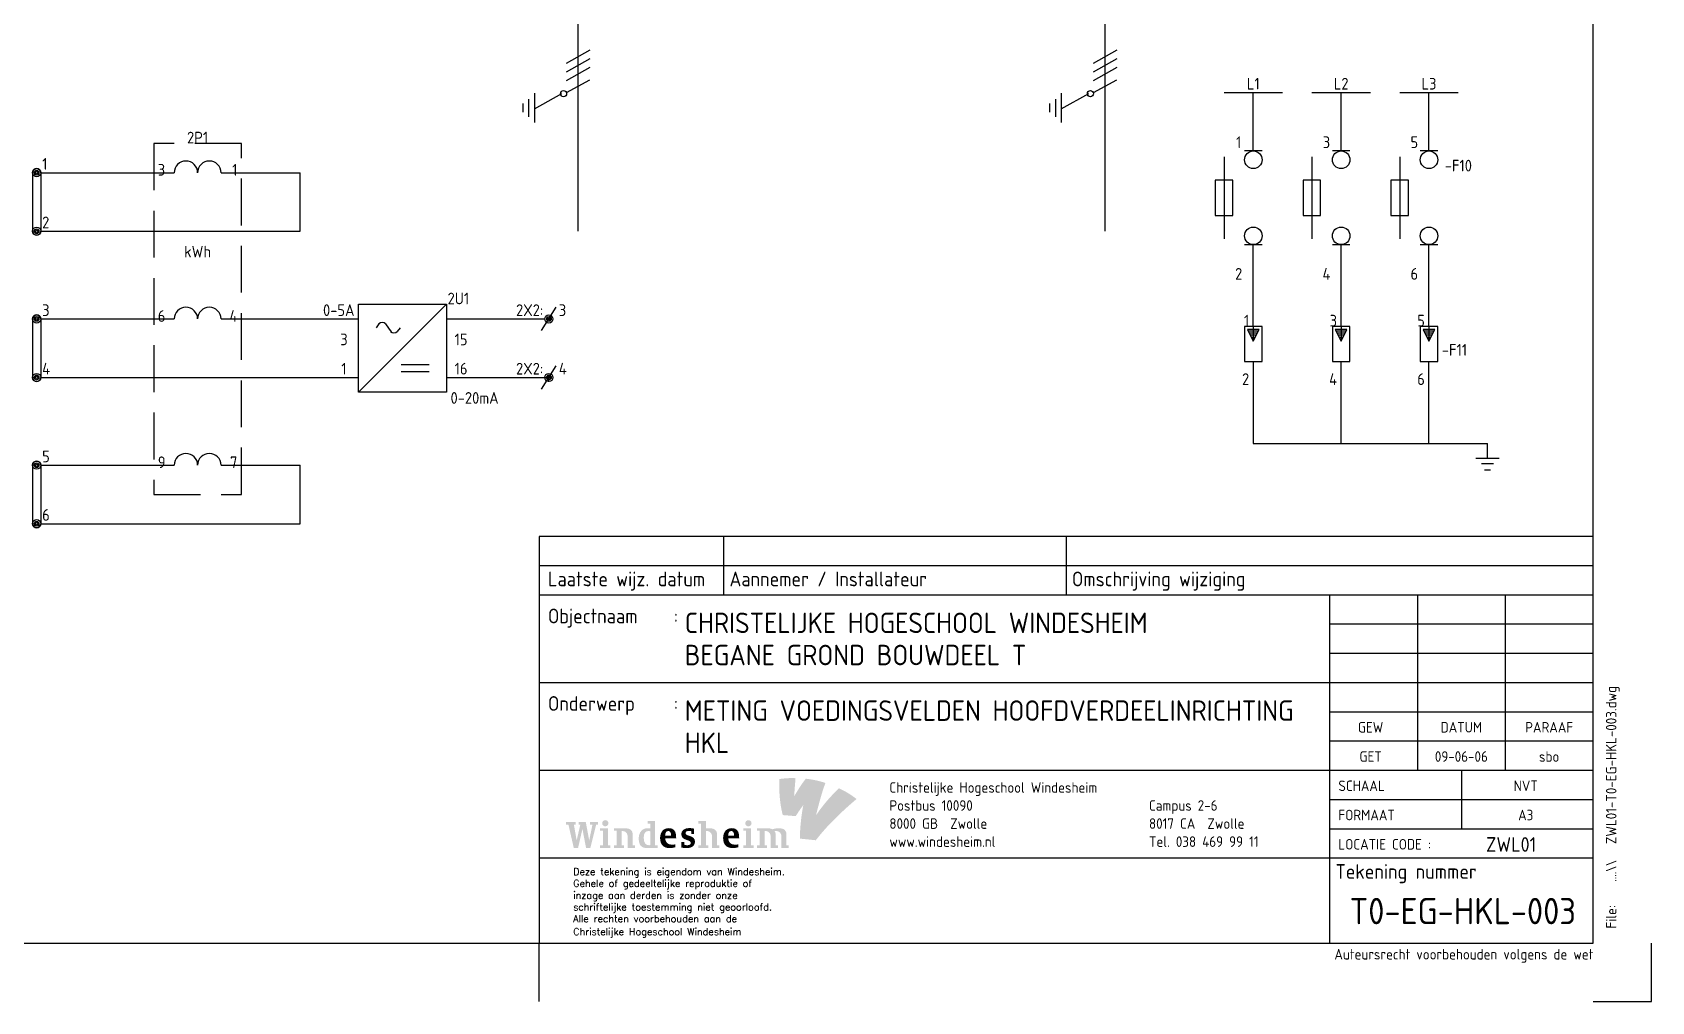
# Model space of a CAD drawing. Header units: millimetres. Extents: x 0 to 420, y 0 to 297.
# Drawn here: x 143.4 to 420, y 0 to 165.7 of the extents above; entities that cross this region are included whole.
import ezdxf
from ezdxf.enums import TextEntityAlignment as Align

# ---------------------------------------------------------------- set-up
doc = ezdxf.new("R2010")
doc.units = ezdxf.units.MM
doc.linetypes.add('LTY1', pattern=[0])
doc.linetypes.add('LTY5', pattern=[11.5, 8, -3.5])
doc.layers.get('0').update_dxf_attribs({"linetype": 'CONTINUOUS'})
for name, color, linetype in [('00att018', 1, 'CONTINUOUS'), ('00att025', 2, 'CONTINUOUS'), ('00att035', 3, 'CONTINUOUS'), ('00att050', 4, 'CONTINUOUS'), ('00kad018', 1, 'CONTINUOUS'), ('00kad025', 2, 'CONTINUOUS'), ('00kad070', 5, 'CONTINUOUS'), ('BL$2----_KADER', 7, 'CONTINUOUS'), ('BL$4----_STEMPEL', 7, 'CONTINUOUS'), ('KAST AANZICHT', 1, 'CONTINUOUS'), ('LAAG_1', 160, 'CONTINUOUS'), ('PEN1', 7, 'LTY1'), ('PEN4', 7, 'LTY1'), ('PEN5', 7, 'LTY1'), ('SYMBOL', 7, 'LTY1')]:
    doc.layers.add(name, color=color, linetype=linetype)
doc.styles.add('EDU', font='ROMANS.SHX', dxfattribs={"height": 2.5})
doc.styles.add('ISO', font='isocp.shx')
doc.styles.add('NORMSCHRIFT', font='ISO.SHX')

# ---------------------------------------------------------------- blocks, each defined once
blk = doc.blocks.new('a3-windesheim-hor')
at = {"layer": '00kad018', "color": 1}
for p, q in [((230, 0), (230, 10)), ((420, 0), (420, 10)), ((410, 0), (420, 0))]:
    blk.add_line(p, q, dxfattribs=at)
at = {"layer": '00kad070', "color": 5}
for p, q in [((410, 10), (410, 287)), ((20, 10), (410, 10))]:
    blk.add_line(p, q, dxfattribs=at)
at = {"layer": '00att018', "color": 1, "style": 'ISO'}
blk.add_text('Auteursrecht voorbehouden volgens de wet', height=1.8, dxfattribs=at).set_placement((410.08, 7.2), align=Align.RIGHT)
blk = doc.blocks.new('AI9-BLK4')
at = {"layer": 'LAAG_1'}
h = blk.add_hatch(color=40, dxfattribs=at)
edge = h.paths.add_edge_path()
edge.add_spline(control_points=[(7.13, 7.18), (4.76, 4.71), (2.6, 2.64), (-0.67, -2.09), (0, 0.48), (1.33, 5.88), (2.58, 8.98), (0.66, 9.66), (-2.22, 10.26), (-4.13, 10.42), (-5.47, 8.84), (-7.52, 5.49), (-8.07, 4.43), (-8, 6.89), (-7.74, 9.27), (-7.64, 10.61), (-9.57, 10.7), (-11, 10.61), (-13.21, 10.31), (-13.29, 6), (-13.05, 2.03), (-12.01, -2), (-10.76, -2.09), (-7.6, -2.36), (-7.6, -2.36), (-7.12, -1.66), (-6.13, -0.03), (-4.98, 1.41), (-5.44, -0.9), (-5.87, -4.06), (-6.06, -7.16), (-6.12, -8.14), (-6.15, -9.12), (-6.16, -10.06), (-4.67, -10.18), (-0.96, -10.58), (-0.72, -10.61), (-0.72, -10.61), (-0.71, -10.6), (-0.71, -10.6), (-0.7, -10.59), (-0.7, -10.58), (-0.69, -10.58), (0.69, -8.77), (2.26, -6.96), (3.63, -5.5), (4.7, -4.37), (5.74, -3.33), (6.72, -2.37), (9.27, 0.11), (11.5, 2.08), (13.21, 3.49), (11.03, 5.13), (9.48, 6.13), (7.13, 7.18)], knot_values=[0, 0, 0, 0, 1, 1, 1, 2, 2, 2, 3, 3, 3, 4, 4, 4, 5, 5, 5, 6, 6, 6, 7, 7, 7, 8, 8, 8, 9, 9, 9, 10, 10, 10, 11, 11, 11, 12, 12, 12, 13, 13, 13, 14, 14, 14, 15, 15, 15, 16, 16, 16, 17, 17, 17, 18, 18, 18, 18], degree=3, periodic=0)
h = blk.add_hatch(color=154, dxfattribs=at)
edge = h.paths.add_edge_path()
edge.add_spline(control_points=[(-0.71, -10.6), (-0.71, -10.6), (-0.71, -10.6), (-0.71, -10.6), (-0.74, -10.63), (-0.72, -10.62), (-0.71, -10.6)], knot_values=[0, 0, 0, 0, 1, 1, 1, 2, 2, 2, 2], degree=3, periodic=0)
h = blk.add_hatch(color=154, dxfattribs=at)
edge = h.paths.add_edge_path()
edge.add_spline(control_points=[(-0.71, -10.6), (-0.71, -10.6), (-0.7, -10.6), (-0.7, -10.6), (-0.67, -10.57), (-0.69, -10.59), (-0.71, -10.6)], knot_values=[0, 0, 0, 0, 1, 1, 1, 2, 2, 2, 2], degree=3, periodic=0)
blk = doc.blocks.new('AI9-BLK3')
at = {"layer": 'LAAG_1'}
h = blk.add_hatch(color=154, dxfattribs=at)
edge = h.paths.add_edge_path()
edge.add_spline(control_points=[(-27.78, 3.24), (-27.78, 3.24), (-29.75, -4.72), (-29.75, -4.72), (-29.75, -4.72), (-31.22, -4.72), (-31.22, -4.72), (-31.22, -4.72), (-32.46, 1.79), (-32.46, 1.79), (-32.46, 1.79), (-33.95, -4.72), (-33.95, -4.72), (-33.95, -4.72), (-35.41, -4.72), (-35.41, -4.72), (-35.41, -4.72), (-37.24, 3.24), (-37.24, 3.24), (-37.24, 3.24), (-38.03, 3.24), (-38.03, 3.24), (-38.03, 3.24), (-38.03, 4.16), (-38.03, 4.16), (-38.03, 4.16), (-34.81, 4.16), (-34.81, 4.16), (-34.81, 4.16), (-34.81, 3.24), (-34.81, 3.24), (-34.81, 3.24), (-35.38, 3.24), (-35.38, 3.24), (-35.38, 3.24), (-34.43, -2.11), (-34.43, -2.11), (-34.43, -2.11), (-33.18, 3.26), (-33.18, 3.26), (-33.18, 3.26), (-33.73, 3.26), (-33.73, 3.26), (-33.73, 3.26), (-33.73, 4.16), (-33.73, 4.16), (-33.73, 4.16), (-31.32, 4.16), (-31.32, 4.16), (-31.32, 4.16), (-30.15, -2.11), (-30.15, -2.11), (-30.15, -2.11), (-29.03, 3.24), (-29.03, 3.24), (-29.03, 3.24), (-29.84, 3.24), (-29.84, 3.24), (-29.84, 3.24), (-29.84, 4.16), (-29.84, 4.16), (-29.84, 4.16), (-27.18, 4.16), (-27.18, 4.16), (-27.18, 4.16), (-27.18, 3.24), (-27.18, 3.24), (-27.18, 3.24), (-27.78, 3.24), (-27.78, 3.24)], knot_values=[0, 0, 0, 0, 1, 1, 1, 2, 2, 2, 3, 3, 3, 4, 4, 4, 5, 5, 5, 6, 6, 6, 7, 7, 7, 8, 8, 8, 9, 9, 9, 10, 10, 10, 11, 11, 11, 12, 12, 12, 13, 13, 13, 14, 14, 14, 15, 15, 15, 16, 16, 16, 17, 17, 17, 18, 18, 18, 19, 19, 19, 20, 20, 20, 21, 21, 21, 22, 22, 22, 23, 23, 23, 23], degree=3, periodic=0)
h = blk.add_hatch(color=154, dxfattribs=at)
edge = h.paths.add_edge_path()
edge.add_spline(control_points=[(-26.42, -4.7), (-26.42, -4.7), (-26.42, -3.87), (-26.42, -3.87), (-26.42, -3.87), (-25.47, -3.87), (-25.47, -3.87), (-25.47, -3.87), (-25.47, 1.17), (-25.47, 1.17), (-25.47, 1.17), (-26.42, 1.17), (-26.42, 1.17), (-26.42, 1.17), (-26.42, 1.99), (-26.42, 1.99), (-26.42, 1.99), (-23.75, 1.99), (-23.75, 1.99), (-23.75, 1.99), (-23.75, -3.87), (-23.75, -3.87), (-23.75, -3.87), (-22.88, -3.87), (-22.88, -3.87), (-22.88, -3.87), (-22.88, -4.7), (-22.88, -4.7), (-22.88, -4.7), (-26.42, -4.7), (-26.42, -4.7)], knot_values=[0, 0, 0, 0, 1, 1, 1, 2, 2, 2, 3, 3, 3, 4, 4, 4, 5, 5, 5, 6, 6, 6, 7, 7, 7, 8, 8, 8, 9, 9, 9, 10, 10, 10, 10], degree=3, periodic=0)
edge = h.paths.add_edge_path()
edge.add_spline(control_points=[(-24.66, 2.67), (-25.25, 2.67), (-25.71, 3.15), (-25.71, 3.74), (-25.71, 4.33), (-25.25, 4.79), (-24.66, 4.79), (-24.07, 4.79), (-23.58, 4.33), (-23.58, 3.74), (-23.58, 3.15), (-24.07, 2.67), (-24.66, 2.67)], knot_values=[0, 0, 0, 0, 1, 1, 1, 2, 2, 2, 3, 3, 3, 4, 4, 4, 4], degree=3, periodic=0)
h = blk.add_hatch(color=154, dxfattribs=at)
edge = h.paths.add_edge_path()
edge.add_spline(control_points=[(-17.02, -4.7), (-17.02, -4.7), (-17.02, -0.94), (-17.02, -0.94), (-17.02, -0.3), (-17.19, 0.21), (-17.5, 0.52), (-17.87, 0.9), (-18.34, 1.07), (-18.89, 1.07), (-18.95, 1.07), (-19.03, 1.07), (-19.09, 1.06), (-19.09, 1.06), (-19.09, -3.87), (-19.09, -3.87), (-19.09, -3.87), (-18.24, -3.87), (-18.24, -3.87), (-18.24, -3.87), (-18.24, -4.7), (-18.24, -4.7), (-18.24, -4.7), (-21.72, -4.7), (-21.72, -4.7), (-21.72, -4.7), (-21.72, -3.87), (-21.72, -3.87), (-21.72, -3.87), (-20.8, -3.87), (-20.8, -3.87), (-20.8, -3.87), (-20.8, 1.17), (-20.8, 1.17), (-20.8, 1.17), (-21.72, 1.17), (-21.72, 1.17), (-21.72, 1.17), (-21.72, 1.99), (-21.72, 1.99), (-21.72, 1.99), (-19.44, 1.99), (-19.44, 1.99), (-19.15, 1.99), (-18.89, 2.03), (-18.56, 2.03), (-16.96, 2.03), (-16.32, 1.86), (-15.88, 1.41), (-15.46, 1), (-15.3, 0.57), (-15.3, -0.15), (-15.3, -0.15), (-15.3, -3.87), (-15.3, -3.87), (-15.3, -3.87), (-14.5, -3.87), (-14.5, -3.87), (-14.5, -3.87), (-14.5, -4.7), (-14.5, -4.7), (-14.5, -4.7), (-17.02, -4.7), (-17.02, -4.7)], knot_values=[0, 0, 0, 0, 1, 1, 1, 2, 2, 2, 3, 3, 3, 4, 4, 4, 5, 5, 5, 6, 6, 6, 7, 7, 7, 8, 8, 8, 9, 9, 9, 10, 10, 10, 11, 11, 11, 12, 12, 12, 13, 13, 13, 14, 14, 14, 15, 15, 15, 16, 16, 16, 17, 17, 17, 18, 18, 18, 19, 19, 19, 20, 20, 20, 21, 21, 21, 21], degree=3, periodic=0)
h = blk.add_hatch(color=154, dxfattribs=at)
edge = h.paths.add_edge_path(flags=16)
edge.add_spline(control_points=[(-6.76, -4.7), (-6.76, -4.7), (-6.76, -3.87), (-6.76, -3.87), (-6.76, -3.87), (-7.62, -3.87), (-7.62, -3.87), (-7.62, -3.87), (-7.62, 4.46), (-7.62, 4.46), (-7.62, 4.46), (-10.2, 4.46), (-10.2, 4.46), (-10.2, 4.46), (-10.2, 3.64), (-10.2, 3.64), (-10.2, 3.64), (-9.32, 3.64), (-9.32, 3.64), (-9.32, 3.64), (-9.32, 1.95), (-9.32, 1.95), (-9.59, 2), (-9.79, 2.04), (-10.19, 2.04), (-11.95, 2.04), (-13.23, 0.68), (-13.23, -1.45), (-13.23, -3.83), (-12.29, -4.77), (-10.28, -4.77), (-9.86, -4.77), (-9.32, -4.7), (-9.12, -4.7), (-9.12, -4.7), (-6.76, -4.7), (-6.76, -4.7)], knot_values=[0, 0, 0, 0, 1, 1, 1, 2, 2, 2, 3, 3, 3, 4, 4, 4, 5, 5, 5, 6, 6, 6, 7, 7, 7, 8, 8, 8, 9, 9, 9, 10, 10, 10, 11, 11, 11, 12, 12, 12, 12], degree=3, periodic=0)
edge = h.paths.add_edge_path()
edge.add_spline(control_points=[(-9.28, -3.73), (-9.49, -3.76), (-9.62, -3.78), (-9.79, -3.78), (-10.77, -3.78), (-11.52, -3.12), (-11.52, -1.21), (-11.52, 0.4), (-10.88, 1.06), (-10, 1.06), (-9.71, 1.06), (-9.48, 1.02), (-9.28, 0.97), (-9.28, 0.97), (-9.28, -3.73), (-9.28, -3.73)], knot_values=[0, 0, 0, 0, 1, 1, 1, 2, 2, 2, 3, 3, 3, 4, 4, 4, 5, 5, 5, 5], degree=3, periodic=0)
h = blk.add_hatch(color=154, dxfattribs=at)
edge = h.paths.add_edge_path(flags=16)
edge.add_spline(control_points=[(-0.43, -1.4), (-0.43, 1.03), (-1.16, 2.05), (-3.05, 2.05), (-4.8, 2.05), (-5.93, 0.7), (-5.93, -1.35), (-5.93, -3.59), (-4.75, -4.76), (-2.66, -4.76), (-1.92, -4.76), (-1.25, -4.65), (-0.71, -4.43), (-0.71, -4.43), (-0.71, -3.47), (-0.71, -3.47), (-1.15, -3.57), (-1.59, -3.59), (-2.01, -3.59), (-3.43, -3.59), (-4.18, -2.54), (-4.18, -1.4), (-4.18, -1.4), (-0.43, -1.4), (-0.43, -1.4)], knot_values=[0, 0, 0, 0, 1, 1, 1, 2, 2, 2, 3, 3, 3, 4, 4, 4, 5, 5, 5, 6, 6, 6, 7, 7, 7, 8, 8, 8, 8], degree=3, periodic=0)
edge = h.paths.add_edge_path()
edge.add_spline(control_points=[(-2.19, -0.48), (-2.19, -0.48), (-4.21, -0.48), (-4.21, -0.48), (-4.21, 0.48), (-3.76, 1.08), (-3.17, 1.08), (-2.58, 1.08), (-2.19, 0.63), (-2.19, -0.48)], knot_values=[0, 0, 0, 0, 1, 1, 1, 2, 2, 2, 3, 3, 3, 3], degree=3, periodic=0)
h = blk.add_hatch(color=154, dxfattribs=at)
edge = h.paths.add_edge_path()
edge.add_spline(control_points=[(3.18, -4.79), (2.42, -4.79), (1.53, -4.63), (1.31, -4.55), (1.31, -4.55), (1.31, -2.67), (1.31, -2.67), (1.31, -2.67), (2.34, -2.67), (2.34, -2.67), (2.34, -2.67), (2.34, -3.62), (2.34, -3.62), (2.58, -3.7), (2.94, -3.79), (3.32, -3.79), (4.14, -3.79), (4.53, -3.52), (4.53, -3.03), (4.53, -2.53), (4.09, -2.3), (3.53, -2.1), (3.53, -2.1), (2.71, -1.81), (2.71, -1.81), (1.84, -1.5), (1.32, -0.99), (1.32, 0.08), (1.32, 1.19), (2.31, 2.08), (3.93, 2.08), (4.57, 2.08), (5.29, 2), (5.66, 1.88), (5.66, 1.88), (5.66, 0.04), (5.66, 0.04), (5.66, 0.04), (4.69, 0.04), (4.69, 0.04), (4.69, 0.04), (4.69, 1), (4.69, 1), (4.43, 1.07), (4.17, 1.11), (3.89, 1.11), (3.16, 1.11), (2.8, 0.83), (2.8, 0.37), (2.8, -0.04), (3.05, -0.24), (3.64, -0.43), (3.64, -0.43), (4.44, -0.7), (4.44, -0.7), (5.37, -1.01), (6, -1.57), (6, -2.6), (6, -4), (4.84, -4.79), (3.18, -4.79)], knot_values=[0, 0, 0, 0, 1, 1, 1, 2, 2, 2, 3, 3, 3, 4, 4, 4, 5, 5, 5, 6, 6, 6, 7, 7, 7, 8, 8, 8, 9, 9, 9, 10, 10, 10, 11, 11, 11, 12, 12, 12, 13, 13, 13, 14, 14, 14, 15, 15, 15, 16, 16, 16, 17, 17, 17, 18, 18, 18, 19, 19, 19, 20, 20, 20, 20], degree=3, periodic=0)
h = blk.add_hatch(color=154, dxfattribs=at)
edge = h.paths.add_edge_path()
edge.add_spline(control_points=[(11.81, -4.7), (11.81, -4.7), (11.81, -1.02), (11.81, -1.02), (11.81, -0.32), (11.67, 0.19), (11.34, 0.52), (10.95, 0.91), (10.48, 1.07), (9.97, 1.07), (9.88, 1.07), (9.79, 1.06), (9.75, 1.06), (9.75, 1.06), (9.75, -3.87), (9.75, -3.87), (9.75, -3.87), (10.59, -3.87), (10.59, -3.87), (10.59, -3.87), (10.59, -4.7), (10.59, -4.7), (10.59, -4.7), (7.11, -4.7), (7.11, -4.7), (7.11, -4.7), (7.11, -3.87), (7.11, -3.87), (7.11, -3.87), (8.03, -3.87), (8.03, -3.87), (8.03, -3.87), (8.03, 3.64), (8.03, 3.64), (8.03, 3.64), (7.16, 3.64), (7.16, 3.64), (7.16, 3.64), (7.16, 4.46), (7.16, 4.46), (7.16, 4.46), (9.75, 4.46), (9.75, 4.46), (9.75, 4.46), (9.75, 1.99), (9.75, 1.99), (9.93, 2), (10.23, 2.03), (10.54, 2.03), (11.88, 2.03), (12.52, 1.84), (12.96, 1.4), (13.39, 0.97), (13.53, 0.51), (13.53, -0.15), (13.53, -0.15), (13.53, -3.87), (13.53, -3.87), (13.53, -3.87), (14.34, -3.87), (14.34, -3.87), (14.34, -3.87), (14.34, -4.7), (14.34, -4.7), (14.34, -4.7), (11.81, -4.7), (11.81, -4.7)], knot_values=[0, 0, 0, 0, 1, 1, 1, 2, 2, 2, 3, 3, 3, 4, 4, 4, 5, 5, 5, 6, 6, 6, 7, 7, 7, 8, 8, 8, 9, 9, 9, 10, 10, 10, 11, 11, 11, 12, 12, 12, 13, 13, 13, 14, 14, 14, 15, 15, 15, 16, 16, 16, 17, 17, 17, 18, 18, 18, 19, 19, 19, 20, 20, 20, 21, 21, 21, 22, 22, 22, 22], degree=3, periodic=0)
h = blk.add_hatch(color=154, dxfattribs=at)
edge = h.paths.add_edge_path(flags=16)
edge.add_spline(control_points=[(21.09, -1.4), (21.09, 1.03), (20.36, 2.05), (18.47, 2.05), (16.72, 2.05), (15.6, 0.7), (15.6, -1.35), (15.6, -3.59), (16.77, -4.76), (18.87, -4.76), (19.6, -4.76), (20.27, -4.65), (20.81, -4.43), (20.81, -4.43), (20.81, -3.47), (20.81, -3.47), (20.37, -3.57), (19.93, -3.59), (19.52, -3.59), (18.09, -3.59), (17.35, -2.54), (17.35, -1.4), (17.35, -1.4), (21.09, -1.4), (21.09, -1.4)], knot_values=[0, 0, 0, 0, 1, 1, 1, 2, 2, 2, 3, 3, 3, 4, 4, 4, 5, 5, 5, 6, 6, 6, 7, 7, 7, 8, 8, 8, 8], degree=3, periodic=0)
edge = h.paths.add_edge_path()
edge.add_spline(control_points=[(19.33, -0.48), (19.33, -0.48), (17.31, -0.48), (17.31, -0.48), (17.31, 0.48), (17.76, 1.08), (18.35, 1.08), (18.94, 1.08), (19.33, 0.63), (19.33, -0.48)], knot_values=[0, 0, 0, 0, 1, 1, 1, 2, 2, 2, 3, 3, 3, 3], degree=3, periodic=0)
h = blk.add_hatch(color=154, dxfattribs=at)
edge = h.paths.add_edge_path()
edge.add_spline(control_points=[(22.47, -4.7), (22.47, -4.7), (22.47, -3.87), (22.47, -3.87), (22.47, -3.87), (23.42, -3.87), (23.42, -3.87), (23.42, -3.87), (23.42, 1.17), (23.42, 1.17), (23.42, 1.17), (22.47, 1.17), (22.47, 1.17), (22.47, 1.17), (22.47, 1.99), (22.47, 1.99), (22.47, 1.99), (25.13, 1.99), (25.13, 1.99), (25.13, 1.99), (25.13, -3.87), (25.13, -3.87), (25.13, -3.87), (26, -3.87), (26, -3.87), (26, -3.87), (26, -4.7), (26, -4.7), (26, -4.7), (22.47, -4.7), (22.47, -4.7)], knot_values=[0, 0, 0, 0, 1, 1, 1, 2, 2, 2, 3, 3, 3, 4, 4, 4, 5, 5, 5, 6, 6, 6, 7, 7, 7, 8, 8, 8, 9, 9, 9, 10, 10, 10, 10], degree=3, periodic=0)
edge = h.paths.add_edge_path()
edge.add_spline(control_points=[(24.23, 2.67), (23.64, 2.67), (23.18, 3.15), (23.18, 3.74), (23.18, 4.33), (23.64, 4.79), (24.23, 4.79), (24.82, 4.79), (25.31, 4.33), (25.31, 3.74), (25.31, 3.15), (24.82, 2.67), (24.23, 2.67)], knot_values=[0, 0, 0, 0, 1, 1, 1, 2, 2, 2, 3, 3, 3, 4, 4, 4, 4], degree=3, periodic=0)
h = blk.add_hatch(color=154, dxfattribs=at)
edge = h.paths.add_edge_path()
edge.add_spline(control_points=[(35.52, -4.7), (35.52, -4.7), (35.52, -0.89), (35.52, -0.89), (35.52, -0.3), (35.34, 0.21), (35.04, 0.52), (34.66, 0.9), (34.24, 1.07), (33.55, 1.07), (33.41, 1.07), (33.28, 1.05), (33.17, 1.03), (33.4, 0.83), (33.52, 0.35), (33.52, -0.07), (33.52, -0.07), (33.52, -3.87), (33.52, -3.87), (33.52, -3.87), (34.3, -3.87), (34.3, -3.87), (34.3, -3.87), (34.3, -4.7), (34.3, -4.7), (34.3, -4.7), (31.82, -4.7), (31.82, -4.7), (31.82, -4.7), (31.82, -0.89), (31.82, -0.89), (31.82, -0.18), (31.64, 0.24), (31.34, 0.53), (30.95, 0.92), (30.5, 1.07), (30.01, 1.07), (29.96, 1.07), (29.9, 1.06), (29.8, 1.06), (29.8, 1.06), (29.8, -3.87), (29.8, -3.87), (29.8, -3.87), (30.64, -3.87), (30.64, -3.87), (30.64, -3.87), (30.64, -4.7), (30.64, -4.7), (30.64, -4.7), (27.17, -4.7), (27.17, -4.7), (27.17, -4.7), (27.17, -3.87), (27.17, -3.87), (27.17, -3.87), (28.09, -3.87), (28.09, -3.87), (28.09, -3.87), (28.09, 1.17), (28.09, 1.17), (28.09, 1.17), (27.17, 1.17), (27.17, 1.17), (27.17, 1.17), (27.17, 1.99), (27.17, 1.99), (27.17, 1.99), (29.58, 1.99), (29.58, 1.99), (29.86, 1.99), (30.2, 2.03), (30.42, 2.03), (31.35, 2.03), (31.94, 1.93), (32.49, 1.67), (32.96, 1.86), (33.67, 2.01), (34.45, 2.01), (35.63, 2.01), (36.25, 1.82), (36.67, 1.4), (37.08, 0.99), (37.23, 0.53), (37.23, -0.08), (37.23, -0.08), (37.23, -3.87), (37.23, -3.87), (37.23, -3.87), (38.03, -3.87), (38.03, -3.87), (38.03, -3.87), (38.03, -4.7), (38.03, -4.7), (38.03, -4.7), (35.52, -4.7), (35.52, -4.7)], knot_values=[0, 0, 0, 0, 1, 1, 1, 2, 2, 2, 3, 3, 3, 4, 4, 4, 5, 5, 5, 6, 6, 6, 7, 7, 7, 8, 8, 8, 9, 9, 9, 10, 10, 10, 11, 11, 11, 12, 12, 12, 13, 13, 13, 14, 14, 14, 15, 15, 15, 16, 16, 16, 17, 17, 17, 18, 18, 18, 19, 19, 19, 20, 20, 20, 21, 21, 21, 22, 22, 22, 23, 23, 23, 24, 24, 24, 25, 25, 25, 26, 26, 26, 27, 27, 27, 28, 28, 28, 29, 29, 29, 30, 30, 30, 31, 31, 31, 32, 32, 32, 32], degree=3, periodic=0)
blk = doc.blocks.new('CHW_ONDERHOEK')
at = {"layer": '00kad025', "color": 2}
for p, q in [((-190, 79.5), (-190, 69.5)), ((-10, 79.5), (-190, 79.5)), ((-158.5, 79.5), (-158.5, 69.5)), ((-100, 79.5), (-100, 69.5)), ((-10, 74.5), (-190, 74.5)), ((-40, 69.5), (-40, 39.5)), ((-25, 69.5), (-25, 39.5)), ((-10, 64.5), (-55, 64.5)), ((-10, 59.5), (-55, 59.5)), ((-10, 54.5), (-55, 54.5)), ((-10, 49.5), (-55, 49.5)), ((-32.5, 39.5), (-32.5, 34.5)), ((-32.5, 34.5), (-32.5, 29.5))]:
    blk.add_line(p, q, dxfattribs=at)
at = {"layer": '00kad070', "color": 5}
for p, q in [((-10, 69.5), (-190, 69.5)), ((-190, 69.5), (-190, 10)), ((-55, 69.5), (-55, 10)), ((-55, 54.5), (-190, 54.5)), ((-10, 44.5), (-55, 44.5)), ((-10, 39.5), (-190, 39.5)), ((-10, 34.5), (-55, 34.5)), ((-10, 29.5), (-55, 29.5)), ((-55, 24.5), (-190, 24.5)), ((-10, 24.5), (-55, 24.5))]:
    blk.add_line(p, q, dxfattribs=at)
at = {"color": 7, "xscale": 0.5, "yscale": 0.5, "zscale": 0.5}
for name, p in [('AI9-BLK4', (-142.4, 32.89)), ('AI9-BLK3', (-166.39, 28.63))]:
    blk.add_blockref(name, p, dxfattribs=at)
at = {"color": 1, "style": 'ISO'}
for s, p in [('Christelijke Hogeschool Windesheim', (-130.19, 35.71)), ('Postbus 10090', (-130.19, 32.63)), ('Campus 2-6', (-85.85, 32.63)), ('8000 GB  Zwolle', (-130.19, 29.54)), ('8017 CA  Zwolle', (-85.85, 29.54)), ('www.windesheim.nl', (-130.19, 26.45)), ('Tel. 038 469 99 11', (-85.85, 26.45))]:
    blk.add_text(s, height=1.8, dxfattribs=at).set_placement(p)
at = {"layer": '00att018', "color": 1, "style": 'ISO'}
for s, p in [('GEW', (-48, 46)), ('DATUM', (-32.5, 46)), ('PARAAF', (-17.5, 46)), ('GET', (-48, 41))]:
    blk.add_text(s, height=1.8, dxfattribs=at).set_placement(p, align=Align.CENTER)
for s, p in [('SCHAAL', (-53.5, 36)), ('FORMAAT', (-53.5, 31))]:
    blk.add_text(s, height=1.8, dxfattribs=at).set_placement(p)
at = {"layer": '00att018', "color": 1, "linetype": 'Continuous', "style": 'EDU'}
for s, p in [('Deze tekening is eigendom van Windesheim.', (-184.2, 21.6)), ('Gehele of gedeeltelijke reproduktie of', (-184.2, 19.6)), ('inzage aan derden is zonder onze', (-184.2, 17.6)), ('schriftelijke toestemming niet geoorloofd.', (-184.2, 15.6)), ('Alle rechten voorbehouden aan de', (-184.2, 13.6)), ('Christelijke Hogeschool Windesheim', (-184.2, 11.38))]:
    blk.add_text(s, height=1.2, dxfattribs=at).set_placement(p)
at = {"layer": '00att018', "color": 1, "style": 'ISO', "width": 0.9}
blk.add_text('....\\\\', height=1.8, rotation=90, dxfattribs=at).set_placement((-6, 20.5))
at = {"layer": '00att018', "color": 1, "style": 'ISO'}
blk.add_text('File:', height=1.8, rotation=90, dxfattribs=at).set_placement((-6, 12.5))
for tag, p in [('WZ_CODED', (-48, 66.07)), ('WZ_DATUMD', (-32.5, 66.07)), ('WZ_WZGOEDD', (-17.5, 66.07)), ('WZ_CODEC', (-48, 61.07)), ('WZ_DATUMC', (-32.5, 61.07)), ('WZ_WZGOEDC', (-17.5, 61.07)), ('WZ_CODEB', (-48, 56.07)), ('WZ_DATUMB', (-32.5, 56.07)), ('WZ_WZGOEDB', (-17.5, 56.07)), ('WZ_CODEA', (-48, 51.07)), ('WZ_DATUMA', (-32.5, 51.07)), ('WZ_WZGOEDA', (-17.5, 51.07)), ('TKDATCREAT', (-32.5, 41)), ('TKINIT', (-17.5, 41)), ('TKSCHAAL', (-21.5, 36)), ('TKFORMAAT', (-21.5, 31))]:
    blk.add_attdef(tag, text='', height=1.8, dxfattribs=at).set_placement(p, align=Align.CENTER)
blk.add_attdef('DWGNAME', (-6, 26.93), '', height=1.8, rotation=90, dxfattribs=at)
at = {"layer": '00att025', "color": 2, "style": 'ISO'}
for s, p in [('Objectnaam', (-188.5, 64.67)), ('Onderwerp', (-188.5, 49.72)), ('Tekening nummer', (-54, 21))]:
    blk.add_text(s, height=2.5, dxfattribs=at).set_placement(p)
at = {"layer": '00att025', "style": 'ISO'}
for p in [(-167.02, 64.67), (-167.02, 49.78)]:
    blk.add_text(':', height=2.5, dxfattribs=at).set_placement(p)
at = {"layer": '00att025', "color": 1, "style": 'ISO'}
blk.add_text('LOCATIE CODE :', height=1.8, dxfattribs=at).set_placement((-53.5, 26))
at = {"layer": '00att025', "color": 2, "style": 'ISO'}
for tag, p in [('WZ_DATUM', (-184, 75.9)), ('WZ_AANNEMER_INSTALATEUR', (-157.5, 75.9)), ('WZ_OMSCHR', (-99, 75.9))]:
    blk.add_attdef(tag, p, '', height=2.5, dxfattribs=at)
at = {"layer": '00att025', "color": 3, "style": 'ISO'}
blk.add_attdef('TKVRIJ2', text='', height=2.5, dxfattribs=at).set_placement((-24, 25.62), align=Align.CENTER)
at = {"layer": '00att035', "color": 3, "style": 'ISO'}
for s, p in [('Laatste wijz. datum', (-188.5, 71)), ('Aannemer / Installateur', (-157.5, 71)), ('Omschrijving wijziging', (-99, 71))]:
    blk.add_text(s, height=2.5, dxfattribs=at).set_placement(p)
for tag, p in [('PROMSCHR', (-165.14, 63)), ('TK1OMSCHR', (-165.14, 57.5)), ('TK2OMSCHR', (-165.14, 48)), ('TKVRIJ1', (-165.14, 42.5))]:
    blk.add_attdef(tag, p, '', height=3.5, dxfattribs=at)
at = {"layer": '00att050', "color": 4, "style": 'ISO'}
blk.add_attdef('TKFASE', text='', height=5, dxfattribs=at).set_placement((-14.5, 82), align=Align.RIGHT)
blk.add_attdef('TKTEKNR', text='', height=5, dxfattribs=at).set_placement((-32.25, 13.23), align=Align.CENTER)
blk = doc.blocks.new('3-V')
at = {"layer": 'PEN1', "linetype": 'LTY1'}
for p, q in [((-2.25, 1.75), (1.825, 4.025)), ((-2.25, 0.25), (1.825, 2.525)), ((-2.25, -1.25), (1.825, 1.025))]:
    blk.add_line(p, q, dxfattribs=at)
blk = doc.blocks.new('3-0-V')
at = {"layer": 'PEN1', "linetype": 'LTY1'}
blk.add_line((-2, -1.3), (2, 0.9), dxfattribs=at)
blk.add_circle((-2.5, -1.5), 0.525, dxfattribs=at)
at = {"layer": 'SYMBOL'}
blk.add_blockref('3-V', (0.25, 2), dxfattribs=at)
blk = doc.blocks.new('PX-3XS')
at = {"layer": 'PEN1', "linetype": 'LTY5'}
for p, q in [((0, 5), (0, -55)), ((15, 5), (0, 5)), ((15, -55), (15, 5)), ((0, -55), (15, -55))]:
    blk.add_line(p, q, dxfattribs=at)
at = {"layer": 'PEN1', "linetype": 'LTY1'}
for p, q in [((0, 0), (3.5, 0)), ((11.5, 0), (15, 0)), ((0, -25), (3.5, -25)), ((11.5, -25), (15, -25)), ((0, -50), (3.5, -50)), ((11.5, -50), (15, -50))]:
    blk.add_line(p, q, dxfattribs=at)
for centre in [(5.5, 0), (9.5, 0), (5.5, -25), (9.5, -25), (5.5, -50), (9.5, -50)]:
    blk.add_arc(centre, 2, 0, 180, dxfattribs=at)
at = {"layer": 'PEN4', "style": 'NORMSCHRIFT', "flags": 8}
for tag, p in [('CODE_4', (7.5, 5)), ('CODE_3', (7.5, 5)), ('CODE_2', (7.5, 5)), ('CODE_1', (7.5, 5)), ('CODE_51', (7.5, -14.5))]:
    blk.add_attdef(tag, text='', height=2, dxfattribs=at).set_placement(p, align=Align.CENTER)
for p in [(0.7, -0.5), (0.7, -25.5), (0.7, -50.5)]:
    blk.add_attdef('CODE_21', p, '', height=2, dxfattribs=at)
for p in [(14.3, -0.5), (14.3, -25.5), (14.3, -50.5)]:
    blk.add_attdef('CODE_21', text='', height=2, dxfattribs=at).set_placement(p, align=Align.RIGHT)
blk = doc.blocks.new('BRUG')
at = {"layer": 'PEN1', "linetype": 'LTY1'}
for p, q in [((-0.7, 0), (-0.7, -10)), ((0.7, 0), (0.7, -10))]:
    blk.add_line(p, q, dxfattribs=at)
for centre, start, end in [((0, 0), 0, 180), ((0, -10), 180, 0)]:
    blk.add_arc(centre, 0.7, start, end, dxfattribs=at)
blk = doc.blocks.new('X1')
at = {"layer": 'PEN1', "linetype": 'LTY1'}
for radius in [0.7, 0.4, 0.2]:
    blk.add_circle((0, 0), radius, dxfattribs=at)
at = {"layer": 'PEN4', "style": 'NORMSCHRIFT', "flags": 8}
for tag in ['CODE_4', 'CODE_3', 'CODE_2', 'CODE_1']:
    blk.add_attdef(tag, text='', height=2, dxfattribs=at).set_placement((-0.95, 0.5), align=Align.RIGHT)
blk.add_attdef('CODE_21', (0.95, 0.5), '', height=2, dxfattribs=at)
blk.add_attdef('CODE_40', text='', height=2, dxfattribs=at).set_placement((0, -5), align=Align.CENTER)
blk = doc.blocks.new('GELIJK')
at = {"layer": 'PEN1', "linetype": 'LTY1'}
blk.add_line((0, 1.5), (6, 1.5), dxfattribs=at)
at = {"layer": 'PEN1', "linetype": 'LTY5'}
blk.add_line((0, 0), (6, 0), dxfattribs=at)
blk = doc.blocks.new('WISSEL')
at = {"layer": 'PEN1', "linetype": 'LTY1'}
for p, q in [((0.6, 0.8), (0, 0)), ((2, 0.8), (2.625, -0.075)), ((5.1, 0), (4.5, -0.8)), ((2.6, -0.1), (3.225, -0.875))]:
    blk.add_line(p, q, dxfattribs=at)
for centre, start, end in [((1.3, 0.1), 45, 135), ((3.8, -0.1), 225, 315)]:
    blk.add_arc(centre, 1, start, end, dxfattribs=at)
blk = doc.blocks.new('U2')
at = {"layer": 'PEN1', "linetype": 'LTY1'}
for p, q in [((-7.5, -7.5), (7.5, 7.5)), ((-7.5, -7.5), (-7.5, 7.5)), ((-7.5, 7.5), (7.5, 7.5)), ((7.5, 7.5), (7.5, -7.5)), ((7.5, -7.5), (-7.5, -7.5))]:
    blk.add_line(p, q, dxfattribs=at)
at = {"layer": 'SYMBOL', "xscale": 0.8, "yscale": 0.8}
for name, p in [('WISSEL', (-4.5, 3.5)), ('GELIJK', (-0.25, -4))]:
    blk.add_blockref(name, p, dxfattribs=at)
at = {"layer": 'PEN4', "style": 'NORMSCHRIFT', "flags": 8}
for tag, p in [('CODE_51', (7.7, 7.5)), ('CODE_40', (8.2, -9.5))]:
    blk.add_attdef(tag, p, '', height=2, dxfattribs=at)
blk.add_attdef('CODE_40', text='', height=2, dxfattribs=at).set_placement((-8.2, 5.5), align=Align.RIGHT)
blk = doc.blocks.new('X2')
at = {"layer": 'PEN1', "linetype": 'LTY1'}
blk.add_line((-1.25, -2), (1.25, 2), dxfattribs=at)
for radius in [0.7, 0.4, 0.2]:
    blk.add_circle((0, 0), radius, dxfattribs=at)
at = {"layer": 'PEN4', "style": 'NORMSCHRIFT', "flags": 8}
for tag in ['CODE_4', 'CODE_3', 'CODE_2', 'CODE_1']:
    blk.add_attdef(tag, text='', height=2, dxfattribs=at).set_placement((-0.95, 0.5), align=Align.RIGHT)
for tag, p in [('CODE_21', (1.7, 0.5)), ('CODE_40', (0.95, -4.5))]:
    blk.add_attdef(tag, p, '', height=2, dxfattribs=at)
blk = doc.blocks.new('A-V')
at = {"layer": 'PEN1', "linetype": 'LTY1'}
for p, q in [((-3.475, 0.075), (-3.475, -2.925)), ((-2.475, 1.075), (-2.475, -3.925)), ((-2.475, -1.575), (2.2, 1.025)), ((-4.475, -0.675), (-4.475, -2.175))]:
    blk.add_line(p, q, dxfattribs=at)
blk = doc.blocks.new('F7X3-S')
at = {"layer": 'PEN1', "linetype": 'LTY1'}
for p, q in [((-1.5, 0), (-1.5, -6)), ((1.5, 0), (-1.5, 0)), ((0, 0), (0, -2.5)), ((1.5, -6), (1.5, 0)), ((13.5, 0), (13.5, -6)), ((16.5, 0), (13.5, 0)), ((15, 0), (15, -2.5)), ((16.5, -6), (16.5, 0)), ((28.5, 0), (28.5, -6)), ((31.5, 0), (28.5, 0)), ((30, 0), (30, -2.5)), ((31.5, -6), (31.5, 0)), ((1, -0.5), (-1, -0.5)), ((-1, -0.5), (0, -2.5)), ((-0.875, -0.75), (0, -0.75)), ((-0.7, -1.1), (0, -1.1)), ((-0.525, -1.45), (0, -1.45)), ((-0.35, -1.8), (0, -1.8)), ((-0.175, -2.15), (0, -2.15)), ((0, -2.5), (1, -0.5)), ((0, -0.75), (0.875, -0.75)), ((0, -1.1), (0.7, -1.1)), ((0, -1.45), (0.525, -1.45)), ((0, -1.8), (0.35, -1.8)), ((0, -2.15), (0.175, -2.15)), ((16, -0.5), (14, -0.5)), ((14, -0.5), (15, -2.5)), ((14.125, -0.75), (15, -0.75)), ((14.3, -1.1), (15, -1.1)), ((14.475, -1.45), (15, -1.45)), ((14.65, -1.8), (15, -1.8)), ((14.825, -2.15), (15, -2.15)), ((15, -2.5), (16, -0.5)), ((15, -0.75), (15.875, -0.75)), ((15, -1.1), (15.7, -1.1)), ((15, -1.45), (15.525, -1.45)), ((15, -1.8), (15.35, -1.8)), ((15, -2.15), (15.175, -2.15)), ((31, -0.5), (29, -0.5)), ((29, -0.5), (30, -2.5)), ((29.125, -0.75), (30, -0.75)), ((29.3, -1.1), (30, -1.1)), ((29.475, -1.45), (30, -1.45)), ((29.65, -1.8), (30, -1.8)), ((29.825, -2.15), (30, -2.15)), ((30, -2.5), (31, -0.5)), ((30, -0.75), (30.875, -0.75)), ((30, -1.1), (30.7, -1.1)), ((30, -1.45), (30.525, -1.45)), ((30, -1.8), (30.35, -1.8)), ((30, -2.15), (30.175, -2.15)), ((-1.5, -6), (1.5, -6)), ((13.5, -6), (16.5, -6)), ((28.5, -6), (31.5, -6))]:
    blk.add_line(p, q, dxfattribs=at)
at = {"layer": 'PEN4', "style": 'NORMSCHRIFT', "flags": 8}
for p in [(-0.7, 0), (14.3, 0), (29.3, 0), (-0.7, -10), (14.3, -10), (29.3, -10)]:
    blk.add_attdef('CODE_21', text='', height=2, dxfattribs=at).set_placement(p, align=Align.RIGHT)
for tag, p in [('CODE_4', (32.2, -5)), ('CODE_1', (32.2, -5)), ('CODE_2', (32.2, -5)), ('CODE_3', (32.2, -5)), ('CODE_40', (32.2, -8))]:
    blk.add_attdef(tag, p, '', height=2, dxfattribs=at)
blk = doc.blocks.new('AARDE')
at = {"layer": 'PEN1', "linetype": 'LTY1'}
for p, q in [((0, -2.5), (0, 0)), ((-2, -2.5), (2, -2.5)), ((1, -3.5), (-1, -3.5)), ((-0.5, -4.5), (0.5, -4.5))]:
    blk.add_line(p, q, dxfattribs=at)
blk = doc.blocks.new('Q4-')
at = {"layer": 'PEN1', "linetype": 'LTY1'}
for p, q in [((-6.5, -5), (-6.5, -11)), ((-3.5, -5), (-6.5, -5)), ((-3.5, -11), (-3.5, -5)), ((-6.5, -11), (-3.5, -11))]:
    blk.add_line(p, q, dxfattribs=at)
at = {"layer": 'PEN5', "linetype": 'LTY1'}
for p, q in [((1.5, 0), (-1.5, 0)), ((-5, -1), (-5, -15)), ((-1.5, -16), (1.5, -16))]:
    blk.add_line(p, q, dxfattribs=at)
for centre in [(0, -1.5), (0, -14.5)]:
    blk.add_circle(centre, 1.5, dxfattribs=at)
at = {"layer": 'PEN4', "style": 'NORMSCHRIFT', "flags": 8}
for tag, p in [('CODE_4', (2.7, -3.5)), ('CODE_1', (2.7, -3.5)), ('CODE_2', (2.7, -3.5)), ('CODE_3', (2.7, -3.5)), ('CODE_31', (2.7, -13)), ('CODE_40', (2.7, -17))]:
    blk.add_attdef(tag, p, '', height=2, dxfattribs=at)

msp = doc.modelspace()

# ---------------------------------------------------------------- linework, layer by layer
at = {"layer": 'KAST AANZICHT', "linetype": 'LTY1'}
for p, q in [((236.65, 131.7), (236.65, 175.7)), ((326.65, 131.7), (326.65, 175.7)), ((346.97, 155.41), (351.97, 155.41)), ((351.97, 145.41), (351.97, 155.41)), ((351.97, 155.41), (356.97, 155.41)), ((361.97, 155.41), (366.97, 155.41)), ((366.97, 145.41), (366.97, 155.41)), ((366.97, 155.41), (371.97, 155.41)), ((376.97, 155.41), (381.97, 155.41)), ((381.97, 145.41), (381.97, 155.41)), ((381.97, 155.41), (386.97, 155.41)), ((144.9, 141.7), (164.15, 141.7)), ((179.15, 141.7), (189.15, 141.7)), ((189.15, 131.7), (189.15, 141.7)), ((144.9, 131.7), (189.15, 131.7)), ((351.97, 115.41), (351.97, 129.41)), ((366.97, 115.41), (366.97, 129.41)), ((381.97, 115.41), (381.97, 129.41)), ((144.9, 116.7), (164.15, 116.7)), ((179.15, 116.7), (199.15, 116.7)), ((214.15, 116.7), (230.9, 116.7)), ((351.97, 109.41), (351.97, 95.41)), ((366.97, 95.41), (366.97, 109.41)), ((381.97, 95.41), (381.97, 109.41)), ((144.9, 106.7), (199.15, 106.7)), ((214.15, 106.7), (230.9, 106.7)), ((230.9, 106.7), (231.65, 106.7)), ((231.65, 105.95), (231.65, 106.7)), ((351.97, 95.41), (366.97, 95.41)), ((366.97, 95.41), (381.97, 95.41)), ((381.97, 95.41), (391.97, 95.41)), ((144.9, 91.7), (164.15, 91.7)), ((179.15, 91.7), (189.15, 91.7)), ((189.15, 81.7), (189.15, 91.7)), ((144.9, 81.7), (189.15, 81.7))]:
    msp.add_line(p, q, dxfattribs=at)

# ---------------------------------------------------------------- block references
at = {"layer": 'BL$2----_KADER'}
msp.add_blockref('a3-windesheim-hor', (0, 0), dxfattribs=at)
at = {"layer": 'BL$4----_STEMPEL'}
ref = msp.add_blockref('CHW_ONDERHOEK', (420, 0), dxfattribs=at)
ref.add_attrib('TKTEKNR', 'T0-EG-HKL-003', dxfattribs={"layer": '00att050', "color": 4, "height": 4.5, "style": 'ISO'}).set_placement((387.75, 13.23), align=Align.CENTER)
ref.add_attrib('TKDATCREAT', '09-06-06', dxfattribs={"layer": '00att018', "color": 1, "height": 1.8, "style": 'ISO'}).set_placement((387.5, 41), align=Align.CENTER)
ref.add_attrib('TKINIT', 'sbo', dxfattribs={"layer": '00att018', "color": 1, "height": 1.8, "style": 'ISO'}).set_placement((402.5, 41), align=Align.CENTER)
ref.add_attrib('TKSCHAAL', 'NVT', dxfattribs={"layer": '00att018', "color": 1, "height": 1.8, "style": 'ISO'}).set_placement((398.5, 36), align=Align.CENTER)
ref.add_attrib('TKFORMAAT', 'A3', dxfattribs={"layer": '00att018', "color": 1, "height": 1.8, "style": 'ISO'}).set_placement((398.5, 31), align=Align.CENTER)
ref.add_attrib('TKVRIJ2', 'ZWL01', dxfattribs={"layer": '00att025', "color": 3, "height": 2.5, "style": 'ISO'}).set_placement((396, 25.62), align=Align.CENTER)
ref.add_attrib('PROMSCHR', 'CHRISTELIJKE HOGESCHOOL WINDESHEIM', (254.86, 63), dxfattribs={"layer": '00att035', "color": 3, "height": 3.5, "style": 'ISO'})
ref.add_attrib('TK2OMSCHR', 'METING VOEDINGSVELDEN HOOFDVERDEELINRICHTING', (254.86, 48), dxfattribs={"layer": '00att035', "color": 3, "height": 3.5, "style": 'ISO'})
ref.add_attrib('TKVRIJ1', 'HKL', (254.86, 42.5), dxfattribs={"layer": '00att035', "color": 3, "height": 3.5, "style": 'ISO'})
ref.add_attrib('TKFILE', 'ZWL01-T0-EG-HKL-003.dwg', (414, 26.93), dxfattribs={"layer": '00att018', "color": 1, "height": 1.8, "rotation": 90, "style": 'ISO'})
ref.add_attrib('TK1OMSCHR', 'BEGANE GROND BOUWDEEL T', (254.86, 57.5), dxfattribs={"layer": '00att035', "color": 3, "height": 3.5, "style": 'ISO'})
at = {"layer": 'KAST AANZICHT'}
for name, p in [('3-0-V', (236.65, 156.7)), ('3-0-V', (326.65, 156.7)), ('A-V', (231.65, 154.2)), ('A-V', (321.65, 154.2)), ('Q4-', (351.97, 145.41)), ('Q4-', (366.97, 145.41)), ('Q4-', (381.97, 145.41)), ('BRUG', (144.15, 141.7)), ('BRUG', (144.15, 116.7)), ('AARDE', (391.97, 95.41)), ('BRUG', (144.15, 91.7))]:
    msp.add_blockref(name, p, dxfattribs=at)
ref = msp.add_blockref('PX-3XS', (164.15, 141.7), dxfattribs=at)
ref.add_attrib('CODE_51', 'kWh', dxfattribs={"layer": 'PEN4', "height": 2, "style": 'NORMSCHRIFT', "flags": 8}).set_placement((171.65, 127.2), align=Align.CENTER)
ref.add_attrib('CODE_21', '3', (164.85, 141.2), dxfattribs={"layer": 'PEN4', "height": 2, "style": 'NORMSCHRIFT', "flags": 8})
ref.add_attrib('CODE_21', '1', dxfattribs={"layer": 'PEN4', "height": 2, "style": 'NORMSCHRIFT', "flags": 8}).set_placement((178.45, 141.2), align=Align.RIGHT)
ref.add_attrib('CODE_21', '6', (164.85, 116.2), dxfattribs={"layer": 'PEN4', "height": 2, "style": 'NORMSCHRIFT', "flags": 8})
ref.add_attrib('CODE_21', '4', dxfattribs={"layer": 'PEN4', "height": 2, "style": 'NORMSCHRIFT', "flags": 8}).set_placement((178.45, 116.2), align=Align.RIGHT)
ref.add_attrib('CODE_21', '9', (164.85, 91.2), dxfattribs={"layer": 'PEN4', "height": 2, "style": 'NORMSCHRIFT', "flags": 8})
ref.add_attrib('CODE_21', '7', dxfattribs={"layer": 'PEN4', "height": 2, "style": 'NORMSCHRIFT', "flags": 8}).set_placement((178.45, 91.2), align=Align.RIGHT)
ref = msp.add_blockref('X1', (144.15, 141.7), dxfattribs=at)
ref.add_attrib('CODE_21', '1', (145.1, 142.2), dxfattribs={"layer": 'PEN4', "height": 2, "style": 'NORMSCHRIFT', "flags": 8})
ref = msp.add_blockref('X1', (144.15, 131.7), dxfattribs=at)
ref.add_attrib('CODE_21', '2', (145.1, 132.2), dxfattribs={"layer": 'PEN4', "height": 2, "style": 'NORMSCHRIFT', "flags": 8})
ref = msp.add_blockref('X1', (144.15, 116.7), dxfattribs=at)
ref.add_attrib('CODE_21', '3', (145.1, 117.2), dxfattribs={"layer": 'PEN4', "height": 2, "style": 'NORMSCHRIFT', "flags": 8})
ref = msp.add_blockref('U2', (206.65, 111.7), dxfattribs=at)
ref.add_attrib('CODE_40', '0-5A', dxfattribs={"layer": 'PEN4', "height": 2, "style": 'NORMSCHRIFT', "flags": 8}).set_placement((198.45, 117.2), align=Align.RIGHT)
ref.add_attrib('CODE_40', '0-20mA', (214.85, 102.2), dxfattribs={"layer": 'PEN4', "height": 2, "style": 'NORMSCHRIFT', "flags": 8})
ref.add_attrib('CODE_51', '2U1', (214.35, 119.2), dxfattribs={"layer": 'PEN4', "height": 2, "style": 'NORMSCHRIFT', "flags": 8})
ref = msp.add_blockref('X2', (231.65, 116.7), dxfattribs=at)
ref.add_attrib('CODE_21', '3', (233.35, 117.2), dxfattribs={"layer": 'PEN4', "height": 2, "style": 'NORMSCHRIFT', "flags": 8})
ref = msp.add_blockref('F7X3-S', (351.97, 115.41), dxfattribs=at)
ref.add_attrib('CODE_21', '1', dxfattribs={"layer": 'PEN4', "height": 2, "style": 'NORMSCHRIFT', "flags": 8}).set_placement((351.27, 115.41), align=Align.RIGHT)
ref.add_attrib('CODE_21', '2', dxfattribs={"layer": 'PEN4', "height": 2, "style": 'NORMSCHRIFT', "flags": 8}).set_placement((351.27, 105.41), align=Align.RIGHT)
ref.add_attrib('CODE_21', '3', dxfattribs={"layer": 'PEN4', "height": 2, "style": 'NORMSCHRIFT', "flags": 8}).set_placement((366.27, 115.41), align=Align.RIGHT)
ref.add_attrib('CODE_21', '4', dxfattribs={"layer": 'PEN4', "height": 2, "style": 'NORMSCHRIFT', "flags": 8}).set_placement((366.27, 105.41), align=Align.RIGHT)
ref.add_attrib('CODE_21', '5', dxfattribs={"layer": 'PEN4', "height": 2, "style": 'NORMSCHRIFT', "flags": 8}).set_placement((381.27, 115.41), align=Align.RIGHT)
ref.add_attrib('CODE_21', '6', dxfattribs={"layer": 'PEN4', "height": 2, "style": 'NORMSCHRIFT', "flags": 8}).set_placement((381.27, 105.41), align=Align.RIGHT)
ref = msp.add_blockref('X1', (144.15, 106.7), dxfattribs=at)
ref.add_attrib('CODE_21', '4', (145.1, 107.2), dxfattribs={"layer": 'PEN4', "height": 2, "style": 'NORMSCHRIFT', "flags": 8})
ref = msp.add_blockref('X2', (231.65, 106.7), dxfattribs=at)
ref.add_attrib('CODE_21', '4', (233.35, 107.2), dxfattribs={"layer": 'PEN4', "height": 2, "style": 'NORMSCHRIFT', "flags": 8})
ref = msp.add_blockref('X1', (144.15, 91.7), dxfattribs=at)
ref.add_attrib('CODE_21', '5', (145.1, 92.2), dxfattribs={"layer": 'PEN4', "height": 2, "style": 'NORMSCHRIFT', "flags": 8})
ref = msp.add_blockref('X1', (144.15, 81.7), dxfattribs=at)
ref.add_attrib('CODE_21', '6', (145.1, 82.2), dxfattribs={"layer": 'PEN4', "height": 2, "style": 'NORMSCHRIFT', "flags": 8})

# ---------------------------------------------------------------- texts
at = {"layer": 'KAST AANZICHT', "style": 'NORMSCHRIFT'}
for s, p in [('L1', (351.97, 155.91)), ('L2', (366.97, 155.91)), ('L3', (381.97, 155.91)), ('2P1', (171.65, 146.7)), ('1', (349.47, 145.91)), ('3', (364.47, 145.91)), ('5', (379.47, 145.91)), ('2', (349.47, 123.41)), ('4', (364.47, 123.41)), ('6', (379.47, 123.41)), ('3', (196.65, 112.2)), ('15', (216.65, 112.2)), ('1', (196.65, 107.2)), ('16', (216.65, 107.2))]:
    msp.add_text(s, height=2, dxfattribs=at).set_placement(p, align=Align.CENTER)
for s, p in [('-F10', (384.67, 141.91)), ('-F11', (384.17, 110.41))]:
    msp.add_text(s, height=2, dxfattribs=at).set_placement(p)
for p in [(230.7, 117.2), (230.7, 107.2)]:
    msp.add_text('2X2:', height=2, dxfattribs=at).set_placement(p, align=Align.RIGHT)

doc.saveas('drawing.dxf')
